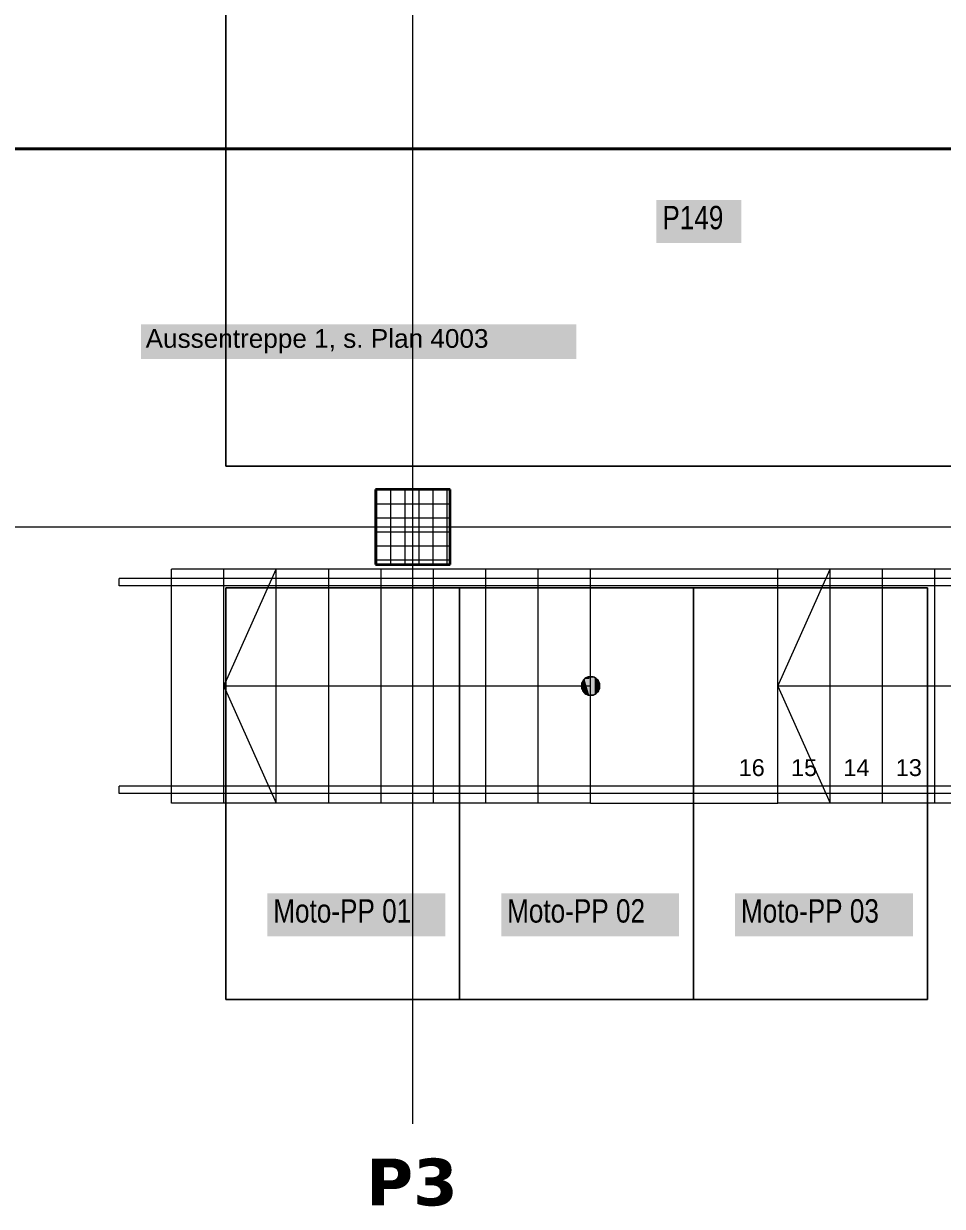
# Model space of a CAD drawing. Extents: x -882 to 613, y -179 to 366.
# Drawn here: x -624 to -525.8, y 100.8 to 227.1 of the extents above; entities that cross this region are included whole.
import ezdxf
from ezdxf.lldxf.tags import DXFTag

# ---------------------------------------------------------------- set-up
doc = ezdxf.new("R2010")
doc.units = 0
doc.layers.get('0').update_dxf_attribs({"lineweight": 13})
doc.layers.add('A-____-MATC-OTLN', color=7, linetype='Strichpunkt - Mittel', lineweight=40, true_color=0x0080ff)
doc.layers.add('S-GRID-____-IDEN', color=7, linetype='Continuous', lineweight=9, true_color=0x5555aa)
for name, color, linetype, lineweight in [('A-____-NOTE-TEXT', 7, 'Continuous', 9), ('A-FLOR-HRAL-MBND', 7, '_Verdeckte Linien_', 9), ('C-PRKG-____-IDEN', 7, 'Continuous', 5), ('C-PRKG-____-OTLN', 7, 'Continuous', 9), ('S-COLS-____-MCUT', 7, 'Continuous', 35), ('S-COLS-____-OTLN', 7, 'Continuous', 9), ('S-GRID-____-OTLN', 7, 'Continuous', 5), ('S-STRS-____-MBND', 7, '_Strichpunkt - Fein', 9), ('S-STRS-____-OTLN', 7, 'Continuous', 9)]:
    doc.layers.add(name, color=color, linetype=linetype, lineweight=lineweight)
doc.styles.get("Standard").update_dxf_attribs({"font": 'arial.ttf'})
tags = doc.linetypes.add('_Rasterlinie_', pattern=[0.375, 0.2, -0.05, 0.075, -0.05]).pattern_tags.tags
tags[10:11] = [DXFTag(74, 4), DXFTag(75, 0), DXFTag(340, '0'), DXFTag(46, 1.0), DXFTag(50, 0.0), DXFTag(44, 0.0), DXFTag(45, 0.0)]
tags[8:9] = [DXFTag(74, 4), DXFTag(75, 0), DXFTag(340, '0'), DXFTag(46, 1.0), DXFTag(50, 0.0), DXFTag(44, 0.0), DXFTag(45, 0.0)]
tags[6:7] = [DXFTag(74, 4), DXFTag(75, 0), DXFTag(340, '0'), DXFTag(46, 1.0), DXFTag(50, 0.0), DXFTag(44, 0.0), DXFTag(45, 0.0)]
tags[4:5] = [DXFTag(74, 4), DXFTag(75, 0), DXFTag(340, '0'), DXFTag(46, 1.0), DXFTag(50, 0.0), DXFTag(44, 0.0), DXFTag(45, 0.0)]
tags = doc.linetypes.add('_Strichpunkt - Fein', pattern=[0.2, 0.1, -0.05, 0, -0.05]).pattern_tags.tags
tags[10:11] = [DXFTag(74, 4), DXFTag(75, 0), DXFTag(340, '0'), DXFTag(46, 1.0), DXFTag(50, 0.0), DXFTag(44, 0.0), DXFTag(45, 0.0)]
tags[8:9] = [DXFTag(74, 4), DXFTag(75, 0), DXFTag(340, '0'), DXFTag(46, 1.0), DXFTag(50, 0.0), DXFTag(44, 0.0), DXFTag(45, 0.0)]
tags[6:7] = [DXFTag(74, 4), DXFTag(75, 0), DXFTag(340, '0'), DXFTag(46, 1.0), DXFTag(50, 0.0), DXFTag(44, 0.0), DXFTag(45, 0.0)]
tags[4:5] = [DXFTag(74, 4), DXFTag(75, 0), DXFTag(340, '0'), DXFTag(46, 1.0), DXFTag(50, 0.0), DXFTag(44, 0.0), DXFTag(45, 0.0)]
tags = doc.linetypes.add('_Verdeckte Linien_', pattern=[0.15, 0.1, -0.05]).pattern_tags.tags
tags[6:7] = [DXFTag(74, 4), DXFTag(75, 0), DXFTag(340, '0'), DXFTag(46, 1.0), DXFTag(50, 0.0), DXFTag(44, 0.0), DXFTag(45, 0.0)]
tags[4:5] = [DXFTag(74, 4), DXFTag(75, 0), DXFTag(340, '0'), DXFTag(46, 1.0), DXFTag(50, 0.0), DXFTag(44, 0.0), DXFTag(45, 0.0)]
tags = doc.linetypes.add('Strichpunkt - Mittel', pattern=[0.35, 0.15, -0.1, 0, -0.1]).pattern_tags.tags
tags[10:11] = [DXFTag(74, 4), DXFTag(75, 0), DXFTag(340, '0'), DXFTag(46, 1.0), DXFTag(50, 0.0), DXFTag(44, 0.0), DXFTag(45, 0.0)]
tags[8:9] = [DXFTag(74, 4), DXFTag(75, 0), DXFTag(340, '0'), DXFTag(46, 1.0), DXFTag(50, 0.0), DXFTag(44, 0.0), DXFTag(45, 0.0)]
tags[6:7] = [DXFTag(74, 4), DXFTag(75, 0), DXFTag(340, '0'), DXFTag(46, 1.0), DXFTag(50, 0.0), DXFTag(44, 0.0), DXFTag(45, 0.0)]
tags[4:5] = [DXFTag(74, 4), DXFTag(75, 0), DXFTag(340, '0'), DXFTag(46, 1.0), DXFTag(50, 0.0), DXFTag(44, 0.0), DXFTag(45, 0.0)]

# ---------------------------------------------------------------- blocks, each defined once
blk = doc.blocks.new('Referenz-A0UJ2JE1XE', base_point=(-855.98, -164.75))
at = {"layer": 'A-____-MATC-OTLN', "color": 0, "linetype": 'Strichpunkt - Mittel', "ltscale": 0.4}
blk.add_line((-855.98, 213.76), (368.1, 213.76), dxfattribs=at)
at = {"layer": 'A-____-NOTE-TEXT', "color": 7, "linetype": 'Continuous', "lineweight": 5, "ltscale": 0.13, "true_color": 0xffffff}
for points in [[(-611.44, 191.32), (-564.91, 191.32), (-611.44, 195)], [(-564.91, 191.32), (-611.44, 195), (-564.91, 195)]]:
    blk.add_solid(points, dxfattribs=at)
at = {"layer": 'A-FLOR-HRAL-MBND', "color": 0, "linetype": '_Verdeckte Linien_', "ltscale": 0.13}
for p, q in [((-613.77, 167.06), (-613.77, 167.86)), ((-602.57, 167.86), (-613.77, 167.86)), ((-602.57, 167.06), (-613.77, 167.06)), ((-557.77, 167.86), (-602.57, 167.86)), ((-557.77, 167.06), (-602.57, 167.06)), ((-543.37, 167.86), (-557.77, 167.86)), ((-543.37, 167.06), (-557.77, 167.06)), ((-509.79, 167.86), (-543.37, 167.86)), ((-509.58, 167.06), (-543.37, 167.06)), ((-613.77, 144.86), (-613.77, 145.66)), ((-602.57, 145.66), (-613.77, 145.66)), ((-557.77, 145.66), (-602.57, 145.66)), ((-543.37, 145.66), (-557.77, 145.66)), ((-503.84, 145.66), (-543.37, 145.66)), ((-602.57, 144.86), (-613.77, 144.86)), ((-557.77, 144.86), (-602.57, 144.86)), ((-543.37, 144.86), (-557.77, 144.86)), ((-503.63, 144.86), (-543.37, 144.86))]:
    blk.add_line(p, q, dxfattribs=at)
at = {"layer": 'C-PRKG-____-IDEN', "color": 7, "linetype": 'Continuous', "ltscale": 0.13, "true_color": 0xffffff}
for points in [[(-556.33, 203.7), (-547.25, 203.7), (-556.33, 208.29)], [(-547.25, 203.7), (-556.33, 208.29), (-547.25, 208.29)], [(-597.93, 129.61), (-578.91, 129.61), (-597.93, 134.2)], [(-578.91, 129.61), (-597.93, 134.2), (-578.91, 134.2)], [(-572.93, 129.61), (-553.91, 129.61), (-572.93, 134.2)], [(-553.91, 129.61), (-572.93, 134.2), (-553.91, 134.2)], [(-547.93, 129.61), (-528.91, 129.61), (-547.93, 134.2)], [(-528.91, 129.61), (-547.93, 134.2), (-528.91, 134.2)]]:
    blk.add_solid(points, dxfattribs=at)
at = {"layer": 'C-PRKG-____-OTLN', "color": 0, "linetype": 'Continuous', "ltscale": 0.13}
for p, q in [((-602.37, 232.85), (-602.37, 179.87)), ((-602.37, 232.85), (-602.37, 179.86)), ((-602.37, 179.87), (-602.37, 232.85)), ((-602.37, 179.87), (-502.37, 179.87)), ((-502.37, 179.87), (-602.37, 179.87)), ((-602.37, 179.87), (-602.37, 179.86)), ((-602.37, 179.86), (-502.37, 179.86)), ((-577.37, 166.87), (-602.37, 166.87)), ((-602.37, 166.87), (-577.37, 166.87)), ((-602.37, 166.87), (-602.37, 166.86)), ((-602.37, 166.86), (-602.37, 122.87)), ((-577.37, 166.86), (-602.37, 166.86)), ((-602.37, 166.86), (-602.37, 122.87)), ((-602.37, 122.87), (-602.37, 166.86)), ((-552.37, 166.87), (-577.37, 166.87)), ((-577.37, 166.87), (-552.37, 166.87)), ((-577.37, 166.87), (-577.37, 166.86)), ((-577.37, 166.86), (-577.37, 166.87)), ((-577.37, 166.86), (-577.37, 122.87)), ((-552.37, 166.86), (-577.37, 166.86)), ((-577.37, 166.86), (-577.37, 122.87)), ((-577.37, 122.87), (-577.37, 166.86)), ((-577.37, 166.86), (-577.37, 122.87)), ((-577.37, 122.87), (-577.37, 166.86)), ((-577.37, 166.86), (-577.37, 122.87)), ((-527.37, 166.87), (-552.37, 166.87)), ((-552.37, 166.87), (-527.37, 166.87)), ((-552.37, 166.87), (-552.37, 166.86)), ((-552.37, 166.86), (-552.37, 166.87)), ((-552.37, 166.86), (-552.37, 122.87)), ((-527.37, 166.86), (-552.37, 166.86)), ((-552.37, 166.86), (-552.37, 122.87)), ((-552.37, 122.87), (-552.37, 166.86)), ((-552.37, 166.86), (-552.37, 122.87)), ((-552.37, 122.87), (-552.37, 166.86)), ((-552.37, 166.86), (-552.37, 122.87)), ((-527.37, 166.86), (-527.37, 166.87)), ((-527.37, 166.86), (-527.37, 122.87)), ((-527.37, 122.87), (-527.37, 166.86)), ((-527.37, 166.86), (-527.37, 122.87)), ((-577.37, 122.87), (-602.37, 122.87)), ((-602.37, 122.87), (-577.37, 122.87)), ((-577.37, 122.87), (-602.37, 122.87)), ((-602.37, 122.87), (-602.37, 122.87)), ((-552.37, 122.87), (-577.37, 122.87)), ((-577.37, 122.87), (-552.37, 122.87)), ((-552.37, 122.87), (-577.37, 122.87)), ((-577.37, 122.87), (-577.37, 122.87)), ((-577.37, 122.87), (-577.37, 122.87)), ((-527.37, 122.87), (-552.37, 122.87)), ((-552.37, 122.87), (-527.37, 122.87)), ((-527.37, 122.87), (-552.37, 122.87)), ((-552.37, 122.87), (-552.37, 122.87)), ((-552.37, 122.87), (-552.37, 122.87)), ((-527.37, 122.87), (-527.37, 122.87))]:
    blk.add_line(p, q, dxfattribs=at)
at = {"layer": 'S-COLS-____-MCUT', "color": 0, "linetype": 'Continuous', "ltscale": 0.35}
for p, q in [((-578.37, 177.36), (-586.37, 177.36)), ((-586.37, 177.36), (-586.37, 169.36)), ((-578.37, 169.36), (-578.37, 177.36)), ((-586.37, 169.36), (-578.37, 169.36))]:
    blk.add_line(p, q, dxfattribs=at)
at = {"layer": 'S-COLS-____-OTLN', "color": 0, "linetype": 'Continuous', "ltscale": 0.13}
for p, q in [((-586.37, 177.33), (-578.37, 177.33)), ((-586.21, 169.36), (-586.21, 177.36)), ((-584.71, 169.36), (-584.71, 177.36)), ((-583.21, 169.36), (-583.21, 177.36)), ((-581.71, 169.36), (-581.71, 177.36)), ((-580.21, 169.36), (-580.21, 177.36)), ((-578.71, 169.36), (-578.71, 177.36)), ((-586.37, 175.83), (-578.37, 175.83)), ((-586.37, 174.33), (-578.37, 174.33)), ((-586.37, 172.83), (-578.37, 172.83)), ((-586.37, 171.33), (-578.37, 171.33)), ((-586.37, 169.83), (-578.37, 169.83))]:
    blk.add_line(p, q, dxfattribs=at)
at = {"layer": 'S-GRID-____-OTLN', "color": 0, "linetype": '_Rasterlinie_', "ltscale": 0.13}
for p, q in [((-582.37, 109.57), (-582.37, 354.65)), ((-855.98, 173.36), (368.1, 173.36))]:
    blk.add_line(p, q, dxfattribs=at)
at = {"layer": 'S-STRS-____-MBND', "color": 0, "linetype": '_Strichpunkt - Fein', "ltscale": 0.13}
for p, q in [((-608.17, 143.86), (-608.17, 168.86)), ((-563.37, 168.86), (-608.17, 168.86)), ((-602.57, 143.86), (-602.57, 168.86)), ((-602.57, 143.86), (-602.57, 168.86)), ((-596.97, 143.86), (-596.97, 168.86)), ((-596.97, 143.86), (-596.97, 168.86)), ((-591.37, 143.86), (-591.37, 168.86)), ((-591.37, 143.86), (-591.37, 168.86)), ((-585.77, 143.86), (-585.77, 168.86)), ((-585.77, 143.86), (-585.77, 168.86)), ((-580.17, 143.86), (-580.17, 168.86)), ((-580.17, 143.86), (-580.17, 168.86)), ((-574.57, 143.86), (-574.57, 168.86)), ((-574.57, 143.86), (-574.57, 168.86)), ((-568.97, 143.86), (-568.97, 168.86)), ((-568.97, 143.86), (-568.97, 168.86)), ((-543.37, 168.86), (-563.37, 168.86)), ((-563.37, 143.86), (-563.37, 168.86)), ((-563.37, 143.86), (-563.37, 168.86)), ((-543.37, 143.86), (-543.37, 168.86)), ((-510.06, 168.86), (-543.37, 168.86)), ((-543.37, 143.86), (-543.37, 168.86)), ((-537.77, 143.86), (-537.77, 168.86)), ((-537.77, 143.86), (-537.77, 168.86)), ((-532.17, 143.86), (-532.17, 168.86)), ((-532.17, 143.86), (-532.17, 168.86)), ((-526.57, 143.86), (-526.57, 168.86)), ((-526.57, 143.86), (-526.57, 168.86)), ((-563.37, 143.86), (-608.17, 143.86)), ((-563.37, 143.86), (-543.37, 143.86)), ((-505.6, 143.86), (-543.37, 143.86))]:
    blk.add_line(p, q, dxfattribs=at)
at = {"layer": 'S-STRS-____-MBND', "color": 0, "linetype": '_Verdeckte Linien_', "ltscale": 0.13}
for p, q in [((-602.57, 156.36), (-596.97, 168.86)), ((-543.37, 156.36), (-537.77, 168.86)), ((-564.29, 156.75), (-564.34, 156.62)), ((-564.03, 157.12), (-564.33, 156.65)), ((-564.24, 156.86), (-564.29, 156.75)), ((-564.16, 156.97), (-564.24, 156.86)), ((-564.08, 157.07), (-564.16, 156.97)), ((-563.98, 157.16), (-564.08, 157.07)), ((-563.51, 157.35), (-564.03, 157.12)), ((-563.87, 157.23), (-563.98, 157.16)), ((-563.75, 157.29), (-563.87, 157.23)), ((-563.63, 157.33), (-563.75, 157.29)), ((-563.5, 157.36), (-563.63, 157.33)), ((-562.95, 157.27), (-563.51, 157.35)), ((-563.37, 157.36), (-563.5, 157.36)), ((-563.24, 157.36), (-563.37, 157.36)), ((-563.11, 157.33), (-563.24, 157.36)), ((-562.99, 157.29), (-563.11, 157.33)), ((-562.87, 157.23), (-562.99, 157.29)), ((-562.53, 156.91), (-562.95, 157.27)), ((-562.76, 157.16), (-562.87, 157.23)), ((-562.66, 157.07), (-562.76, 157.16)), ((-562.58, 156.97), (-562.66, 157.07)), ((-562.5, 156.86), (-562.58, 156.97)), ((-562.37, 156.36), (-562.53, 156.91)), ((-562.45, 156.75), (-562.5, 156.86)), ((-562.4, 156.62), (-562.45, 156.75)), ((-563.37, 156.36), (-602.57, 156.36)), ((-602.57, 156.36), (-596.97, 143.86)), ((-564.36, 156.5), (-564.37, 156.36)), ((-564.37, 156.36), (-564.36, 156.23)), ((-564.34, 156.62), (-564.36, 156.5)), ((-564.36, 156.23), (-564.34, 156.11)), ((-564.34, 156.11), (-564.29, 155.98)), ((-564.33, 156.65), (-564.33, 156.08)), ((-564.33, 156.08), (-564.03, 155.61)), ((-564.29, 155.98), (-564.24, 155.86)), ((-564.24, 155.86), (-564.16, 155.76)), ((-564.16, 155.76), (-564.08, 155.66)), ((-564.08, 155.66), (-563.98, 155.57)), ((-564.03, 155.61), (-563.51, 155.38)), ((-563.98, 155.57), (-563.87, 155.5)), ((-563.87, 155.5), (-563.75, 155.44)), ((-563.51, 155.38), (-562.95, 155.46)), ((-562.99, 155.44), (-562.87, 155.5)), ((-562.95, 155.46), (-562.53, 155.82)), ((-562.87, 155.5), (-562.76, 155.57)), ((-562.76, 155.57), (-562.66, 155.66)), ((-562.66, 155.66), (-562.58, 155.76)), ((-562.58, 155.76), (-562.5, 155.86)), ((-562.53, 155.82), (-562.37, 156.36)), ((-562.5, 155.86), (-562.45, 155.98)), ((-562.45, 155.98), (-562.4, 156.11)), ((-562.38, 156.5), (-562.4, 156.62)), ((-562.4, 156.11), (-562.38, 156.23)), ((-562.37, 156.36), (-562.38, 156.5)), ((-562.38, 156.23), (-562.37, 156.36)), ((-506.71, 156.36), (-543.37, 156.36)), ((-543.37, 156.36), (-537.77, 143.86)), ((-563.75, 155.44), (-563.63, 155.4)), ((-563.63, 155.4), (-563.5, 155.37)), ((-563.5, 155.37), (-563.37, 155.36)), ((-563.37, 155.36), (-563.24, 155.37)), ((-563.24, 155.37), (-563.11, 155.4)), ((-563.11, 155.4), (-562.99, 155.44))]:
    blk.add_line(p, q, dxfattribs=at)
for points in [[(-564.03, 156.65), (-564.33, 156.65), (-564.03, 157.12)], [(-564.26, 156.67), (-564.32, 156.67), (-564.26, 156.82)], [(-564.18, 156.82), (-564.26, 156.82), (-564.18, 156.95)], [(-564.19, 155.91), (-564.26, 155.91), (-564.26, 156.82)], [(-564.18, 155.78), (-564.18, 156.82), (-564.26, 156.82)], [(-564.08, 156.95), (-564.18, 156.95), (-564.08, 157.07)], [(-564.09, 155.78), (-564.18, 155.78), (-564.18, 156.95)], [(-564.08, 155.66), (-564.08, 156.95), (-564.18, 156.95)], [(-563.96, 157.07), (-564.08, 157.07), (-563.96, 157.17)], [(-563.97, 155.66), (-564.08, 155.66), (-564.08, 157.07)], [(-563.96, 155.56), (-563.96, 157.07), (-564.08, 157.07)], [(-563.51, 157.12), (-564.03, 157.12), (-563.51, 157.35)], [(-563.58, 155.61), (-564.03, 155.61), (-564.03, 157.12)], [(-563.51, 155.38), (-563.51, 157.12), (-564.03, 157.12)], [(-563.82, 157.17), (-563.96, 157.17), (-563.82, 157.26)], [(-563.83, 155.56), (-563.96, 155.56), (-563.96, 157.17)], [(-563.82, 155.47), (-563.82, 157.17), (-563.96, 157.17)], [(-563.68, 157.26), (-563.82, 157.26), (-563.68, 157.32)], [(-563.68, 155.47), (-563.82, 155.47), (-563.82, 157.26)], [(-563.68, 155.41), (-563.68, 157.26), (-563.82, 157.26)], [(-563.53, 157.32), (-563.68, 157.32), (-563.53, 157.35)], [(-563.53, 155.41), (-563.68, 155.41), (-563.68, 157.32)], [(-563.53, 155.38), (-563.53, 157.32), (-563.68, 157.32)], [(-563.37, 157.35), (-563.53, 157.35), (-563.37, 157.36)], [(-563.37, 155.38), (-563.53, 155.38), (-563.53, 157.35)], [(-563.37, 155.36), (-563.37, 157.35), (-563.53, 157.35)], [(-562.95, 155.46), (-563.51, 155.46), (-563.51, 157.35)], [(-562.95, 157.27), (-563.49, 157.27), (-563.51, 157.35)], [(-562.95, 155.46), (-562.95, 157.27), (-563.49, 157.27)], [(-563.21, 155.38), (-563.37, 155.38), (-563.37, 157.36)], [(-563.21, 157.35), (-563.37, 157.35), (-563.37, 157.36)], [(-563.21, 155.38), (-563.21, 157.35), (-563.37, 157.35)], [(-563.06, 155.41), (-563.21, 155.41), (-563.21, 157.35)], [(-563.06, 157.32), (-563.21, 157.32), (-563.21, 157.35)], [(-563.06, 155.41), (-563.06, 157.32), (-563.21, 157.32)], [(-562.92, 155.47), (-563.06, 155.47), (-563.06, 157.32)], [(-562.92, 157.26), (-563.06, 157.26), (-563.06, 157.32)], [(-562.92, 155.47), (-562.92, 157.26), (-563.06, 157.26)], [(-562.53, 155.82), (-562.95, 155.82), (-562.95, 157.27)], [(-562.53, 156.91), (-562.85, 156.91), (-562.95, 157.27)], [(-562.78, 155.56), (-562.92, 155.56), (-562.92, 157.26)], [(-562.78, 157.17), (-562.91, 157.17), (-562.92, 157.26)], [(-562.78, 155.56), (-562.78, 157.17), (-562.91, 157.17)], [(-562.53, 155.82), (-562.53, 156.91), (-562.85, 156.91)], [(-562.66, 155.66), (-562.78, 155.66), (-562.78, 157.17)], [(-562.66, 157.07), (-562.77, 157.07), (-562.78, 157.17)], [(-562.66, 155.66), (-562.66, 157.07), (-562.77, 157.07)], [(-562.56, 155.78), (-562.66, 155.78), (-562.66, 157.07)], [(-562.56, 156.95), (-562.65, 156.95), (-562.66, 157.07)], [(-562.56, 155.78), (-562.56, 156.95), (-562.65, 156.95)], [(-562.48, 155.91), (-562.56, 155.91), (-562.56, 156.95)], [(-562.48, 156.82), (-562.55, 156.82), (-562.56, 156.95)], [(-562.48, 155.91), (-562.48, 156.82), (-562.55, 156.82)], [(-562.37, 156.36), (-562.53, 156.36), (-562.53, 156.91)], [(-562.42, 156.06), (-562.48, 156.06), (-562.48, 156.82)], [(-562.42, 156.67), (-562.47, 156.67), (-562.48, 156.82)], [(-564.36, 156.36), (-564.37, 156.36), (-564.36, 156.52)], [(-564.36, 156.21), (-564.36, 156.36), (-564.37, 156.36)], [(-564.32, 156.52), (-564.36, 156.52), (-564.32, 156.67)], [(-564.33, 156.21), (-564.36, 156.21), (-564.36, 156.52)], [(-564.32, 156.06), (-564.32, 156.52), (-564.36, 156.52)], [(-564.32, 156.06), (-564.33, 156.21), (-564.36, 156.21)], [(-564.16, 156.08), (-564.33, 156.08), (-564.33, 156.65)], [(-564.03, 155.61), (-564.03, 156.65), (-564.33, 156.65)], [(-564.03, 155.61), (-564.16, 156.08), (-564.33, 156.08)], [(-564.27, 156.06), (-564.32, 156.06), (-564.32, 156.67)], [(-564.26, 155.91), (-564.26, 156.67), (-564.32, 156.67)], [(-564.26, 155.91), (-564.27, 156.06), (-564.32, 156.06)], [(-564.18, 155.78), (-564.19, 155.91), (-564.26, 155.91)], [(-564.08, 155.66), (-564.09, 155.78), (-564.18, 155.78)], [(-563.96, 155.56), (-563.97, 155.66), (-564.08, 155.66)], [(-563.51, 155.38), (-563.58, 155.61), (-564.03, 155.61)], [(-563.82, 155.47), (-563.83, 155.56), (-563.96, 155.56)], [(-563.68, 155.41), (-563.68, 155.47), (-563.82, 155.47)], [(-563.51, 155.38), (-562.95, 155.46), (-563.51, 155.46)], [(-563.06, 155.41), (-562.92, 155.47), (-563.06, 155.47)], [(-562.95, 155.46), (-562.53, 155.82), (-562.95, 155.82)], [(-562.92, 155.47), (-562.78, 155.56), (-562.92, 155.56)], [(-562.78, 155.56), (-562.66, 155.66), (-562.78, 155.66)], [(-562.66, 155.66), (-562.56, 155.78), (-562.66, 155.78)], [(-562.56, 155.78), (-562.48, 155.91), (-562.56, 155.91)], [(-562.53, 155.82), (-562.37, 156.36), (-562.53, 156.36)], [(-562.48, 155.91), (-562.42, 156.06), (-562.48, 156.06)], [(-562.42, 156.06), (-562.42, 156.67), (-562.47, 156.67)], [(-562.38, 156.21), (-562.42, 156.21), (-562.42, 156.67)], [(-562.38, 156.52), (-562.41, 156.52), (-562.42, 156.67)], [(-562.42, 156.06), (-562.38, 156.21), (-562.42, 156.21)], [(-562.38, 156.21), (-562.38, 156.52), (-562.41, 156.52)], [(-562.37, 156.36), (-562.38, 156.36), (-562.38, 156.52)], [(-562.38, 156.21), (-562.37, 156.36), (-562.38, 156.36)], [(-563.53, 155.38), (-563.53, 155.41), (-563.68, 155.41)], [(-563.37, 155.36), (-563.37, 155.38), (-563.53, 155.38)], [(-563.37, 155.36), (-563.21, 155.38), (-563.37, 155.38)], [(-563.21, 155.38), (-563.06, 155.41), (-563.21, 155.41)]]:
    blk.add_solid(points, dxfattribs=at)
at = {"layer": 'A-____-NOTE-TEXT', "color": 0, "linetype": 'Continuous', "lineweight": 5, "ltscale": 0.13, "insert": (-610.94, 194.5), "char_height": 2, "attachment_point": 1}
blk.add_mtext('{\\fArial;Aussentreppe 1, s. Plan 4003}', dxfattribs=at)
at = {"layer": 'C-PRKG-____-IDEN', "color": 0, "linetype": 'Continuous', "ltscale": 0.13, "char_height": 2.5, "attachment_point": 1}
for s, insert in [('{\\W0.8;\\fArial;P149}', (-555.7, 207.67)), ('{\\W0.8;\\fArial;Moto-PP 01}', (-597.3, 133.58)), ('{\\W0.8;\\fArial;Moto-PP 02}', (-572.3, 133.58)), ('{\\W0.8;\\fArial;Moto-PP 03}', (-547.3, 133.58))]:
    blk.add_mtext(s, dxfattribs=dict(at, insert=insert))
at = {"layer": 'S-GRID-____-IDEN', "color": 0, "linetype": 'Continuous', "lineweight": 5, "ltscale": 0.13, "insert": (-587.37, 105.86), "char_height": 5, "attachment_point": 1}
blk.add_mtext('{\\fVerdana|b1|i0;P3}', dxfattribs=at)
at = {"layer": 'S-STRS-____-OTLN', "color": 0, "linetype": 'Continuous', "ltscale": 0.13, "char_height": 1.8, "attachment_point": 1}
for s, insert in [('{\\fArial;16}', (-547.55, 148.54)), ('{\\fArial;15}', (-541.95, 148.54)), ('{\\fArial;14}', (-536.35, 148.54)), ('{\\fArial;13}', (-530.75, 148.54))]:
    blk.add_mtext(s, dxfattribs=dict(at, insert=insert))

msp = doc.modelspace()

# ---------------------------------------------------------------- block references
at = {"color": 9, "lineweight": 25, "ltscale": 0.25, "true_color": 0xc0c0c0}
msp.add_blockref('Referenz-A0UJ2JE1XE', (-855.98, -164.75), dxfattribs=at)

doc.saveas('drawing.dxf')
